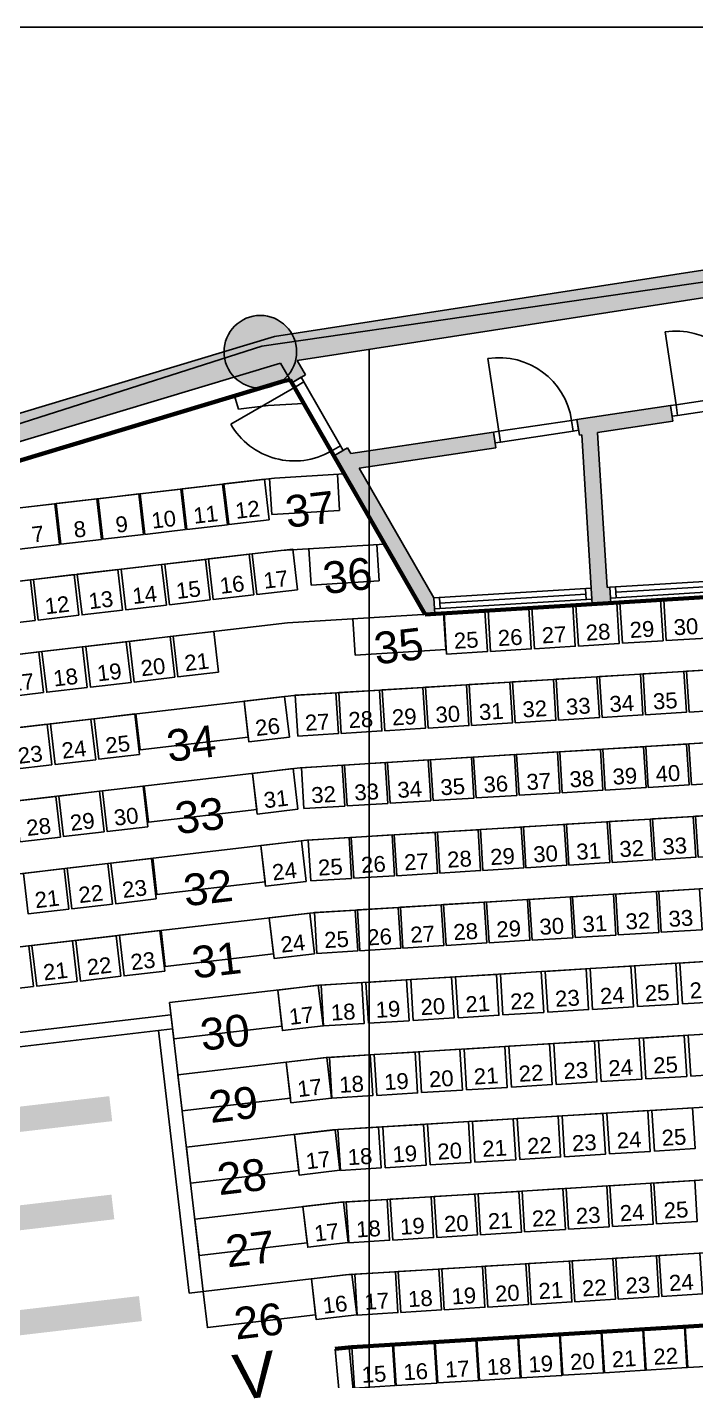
# Model space of a CAD drawing. Header units: millimetres. Extents: x -76108 to 202332, y 27411 to 140378.
# Drawn here: x 104948 to 112316, y 125479 to 140378 of the extents above; entities that cross this region are included whole.
import ezdxf
from ezdxf.enums import TextEntityAlignment as Align

# ---------------------------------------------------------------- set-up
doc = ezdxf.new("R2010")
doc.units = ezdxf.units.MM
doc.header["$LTSCALE"] = 100
doc.layers.get('0').update_dxf_attribs({"linetype": 'CONTINUOUS'})
for name, color, linetype in [('_insida yttervägg arena', 6, 'CONTINUOUS'), ('_kontur regicentral', 5, 'CONTINUOUS'), ('A-3311-EA-', 3, 'CONTINUOUS'), ('A-3311-FYLL', 1, 'CONTINUOUS'), ('A-33111---', 1, 'CONTINUOUS'), ('A-3312-EA-', 7, 'CONTINUOUS'), ('A-3312-FYLL', 7, 'CONTINUOUS'), ('A-3320-EA-', 3, 'CONTINUOUS'), ('A-3320-FYLL', 3, 'CONTINUOUS'), ('A-3651-EA-', 1, 'CONTINUOUS'), ('A-3652-EA-', 1, 'CONTINUOUS'), ('D-RADER', 252, 'CONTINUOUS'), ('D-STOLAR', 1, 'CONTINUOUS'), ('D-STOLNUMMER', 7, 'CONTINUOUS'), ('D-TRAPPA', 254, 'CONTINUOUS'), ('E-RADER', 252, 'CONTINUOUS'), ('E-RADNUMMER', 4, 'CONTINUOUS'), ('E-STOLAR', 1, 'CONTINUOUS'), ('E-STOLNUMMER', 7, 'CONTINUOUS'), ('E-TRAPPA', 254, 'CONTINUOUS'), ('G-STOLAR_TELE_2', 3, 'CONTINUOUS'), ('LINOR_HÄNG', 40, 'CONTINUOUS'), ('SEKTIONS_NR', 4, 'CONTINUOUS')]:
    doc.layers.add(name, color=color, linetype=linetype)
doc.layers.add('SEKTIONER', color=4, linetype='CONTINUOUS', lineweight=70)
doc.styles.add('ARIAL', font='arial.ttf')

# ---------------------------------------------------------------- blocks, each defined once
blk = doc.blocks.new('*U1')
at = {"layer": 'A-3652-EA-'}
for p, q in [((0, -60), (0, 60)), ((0, 60), (60, 60)), ((60, 60), (60, -60)), ((870, 60), (60, 60)), ((870, 60), (870, -60)), ((930, 60), (870, 60)), ((930, -60), (930, 60)), ((60, -60), (0, -60)), ((60, -60), (60, -870)), ((870, -60), (60, -60)), ((870, -60), (930, -60))]:
    blk.add_line(p, q, dxfattribs=at)
blk.add_arc((60, -60), 810, 270, 0, dxfattribs=at)
blk = doc.blocks.new('*U2')
at = {"layer": 'A-3652-EA-'}
for p, q in [((60, 60), (0, 60)), ((0, 60), (0, -60)), ((870, 60), (60, 60)), ((60, -60), (60, 60)), ((930, 60), (870, 60)), ((870, 60), (870, -60)), ((930, -60), (930, 60)), ((60, -60), (0, -60)), ((870, -60), (60, -60)), ((930, -60), (870, -60)), ((870, -60), (870, -870))]:
    blk.add_line(p, q, dxfattribs=at)
blk.add_arc((870, -60), 810, 180, 270, dxfattribs=at)
blk = doc.blocks.new('*U3')
at = {"layer": 'A-3652-EA-'}
for p, q in [((60, 60), (0, 60)), ((0, 60), (0, -60)), ((870, 60), (60, 60)), ((60, -60), (60, 60)), ((930, 60), (870, 60)), ((870, 60), (870, -60)), ((930, -60), (930, 60)), ((60, -60), (0, -60)), ((870, -60), (60, -60)), ((930, -60), (870, -60)), ((870, -60), (870, -870))]:
    blk.add_line(p, q, dxfattribs=at)
blk.add_arc((870, -60), 810, 180, 270, dxfattribs=at)
blk = doc.blocks.new('*U10')
at = {"layer": 'A-3651-EA-'}
for p, q in [((1735, 60), (0, 60)), ((0, 60), (0, -60)), ((62.5, -60), (62.5, 60)), ((62.5, 0), (1672.5, 0)), ((1672.5, -60), (1672.5, 60)), ((1735, -60), (1735, 60)), ((0, -60), (1735, -60))]:
    blk.add_line(p, q, dxfattribs=at)
blk = doc.blocks.new('*U11')
at = {"layer": 'A-3651-EA-'}
for p, q in [((1735, 60), (0, 60)), ((0, 60), (0, -60)), ((62.5, -60), (62.5, 60)), ((62.5, 0), (1672.5, 0)), ((1672.5, -60), (1672.5, 60)), ((1735, -60), (1735, 60)), ((0, -60), (1735, -60))]:
    blk.add_line(p, q, dxfattribs=at)
blk = doc.blocks.new('*U28')
at = {"layer": 'G-STOLAR_TELE_2'}
blk.add_circle((0, 0), 400, dxfattribs=at)

msp = doc.modelspace()

# ---------------------------------------------------------------- hatches: boundary and pattern name
at = {"layer": 'A-3311-FYLL'}
for points in [[(107924.6, 136709.4), (107739.1, 136680.8), (107863.4, 136464.8), (108015.1, 136552.1)], [(111006, 136059), (112037.3, 136213.6), (112063.2, 136040.5), (111232, 135916), (111336.7, 134212.3), (111369, 134214.3), (111379.7, 134039.6), (111171.9, 134026.9), (111058.3, 135889.9), (111031.9, 135886)], [(110086.2, 135921.2), (108513.9, 135685.6), (108479.1, 135746.1), (108327.4, 135658.8), (109331.9, 133913.9), (109440.2, 133920.5), (109429.4, 134095.2), (108607.7, 135522.7), (110112.2, 135748.1)]]:
    msp.add_hatch(color=256, dxfattribs=at).paths.add_polyline_path(points)
at = {"layer": 'A-3312-FYLL'}
msp.add_hatch(color=256, dxfattribs=at).paths.add_polyline_path([(122475.6, 138108.9), (118752.6, 138108.9), (115029.6, 138108.9), (107672.7, 136974.1), (100547, 134829), (93531.7, 131615.3), (86845.2, 127542.4), (80332, 122511.2), (76121.3, 118536.8), (76355.9, 118345.7), (80475.7, 122234.3), (87014.8, 127294.4), (93672.7, 131349.9), (100653.2, 134547.7), (107739.1, 136680.8), (107924.6, 136709.4), (115052.6, 137808.9), (118752.6, 137808.9), (122452.6, 137808.9), (129766.1, 136680.8), (136852, 134547.7), (143832.5, 131349.9), (150490.4, 127294.4), (157029.5, 122234.3), (161149.3, 118345.7), (161383.9, 118536.8), (157173.2, 122511.2), (150660, 127542.4), (143973.5, 131615.3), (136958.2, 134829), (129832.5, 136974.1)])
at = {"layer": 'A-3320-FYLL'}
msp.add_hatch(color=256, dxfattribs=at).paths.add_polyline_path([(107917.8, 136804.3, 1), (107117.8, 136804.3, 1)])

# ---------------------------------------------------------------- linework, layer by layer
at = {"color": 9}
msp.add_lwpolyline([(42980, 27411), (202332, 27411), (202332, 140378), (42980, 140378)], close=True, dxfattribs=at)
at = {"layer": '_insida yttervägg arena', "color": 9}
msp.add_lwpolyline([(74557, 113491), (77541.2, 117380.2), (76272.7, 118453.5), (80813.5, 122711.6), (86959.7, 127411.5), (93832, 131612.2), (100713.1, 134688.2), (107535.6, 136865.9), (114968.5, 137946.5), (122659.7, 137967.8), (130049.6, 136760.8), (136914.6, 134715.8), (144135, 131340.6), (150884.1, 127310.9)], dxfattribs=at)
at = {"layer": '_kontur regicentral'}
msp.add_lwpolyline([(107739.1, 136680.8), (109331.9, 133913.9), (115097.6, 134266.7), (122428.9, 134266.7), (128173.3, 133913.9), (129766.1, 136680.8)], dxfattribs=at)
at = {"layer": 'A-3311-EA-'}
for p, q in [((107863.4, 136464.8), (107739.1, 136680.8)), ((107924.6, 136709.4), (108015.1, 136552.1)), ((107863.4, 136464.8), (108015.1, 136552.1)), ((111006, 136059), (112037.3, 136213.6)), ((112063.2, 136040.5), (112037.3, 136213.6)), ((111006, 136059), (111031.9, 135886)), ((112063.2, 136040.5), (111232, 135916)), ((108513.9, 135685.6), (110086.2, 135921.2)), ((110112.2, 135748.1), (110086.2, 135921.2)), ((111058.3, 135889.9), (111031.9, 135886)), ((111162, 134201.6), (111058.3, 135889.9)), ((111232, 135916), (111336.7, 134212.3)), ((108479.1, 135746.1), (108327.4, 135658.8)), ((108479.1, 135746.1), (108513.9, 135685.6)), ((110112.2, 135748.1), (108607.7, 135522.7)), ((109331.9, 133913.9), (108327.4, 135658.8)), ((108607.7, 135522.7), (109429.4, 134095.2)), ((109440.2, 133920.5), (109429.4, 134095.2)), ((111161.2, 134201.6), (111162, 134201.6)), ((111161.2, 134201.6), (111171.9, 134026.9)), ((111336.7, 134212.3), (111369, 134214.3)), ((111379.7, 134039.6), (111369, 134214.3)), ((111379.7, 134039.6), (111171.9, 134026.9)), ((109440.2, 133920.5), (109331.9, 133913.9))]:
    msp.add_line(p, q, dxfattribs=at)
at = {"layer": 'A-33111---'}
for p, q in [((111369, 134214.3), (113100.7, 134320.7)), ((109429.4, 134095.2), (111161.2, 134201.6)), ((113111.4, 134146), (111379.7, 134039.6)), ((111171.9, 134026.9), (109440.2, 133920.5))]:
    msp.add_line(p, q, dxfattribs=at)
at = {"layer": 'A-3312-EA-'}
for p, q in [((107672.7, 136974.1), (115029.6, 138108.9)), ((115052.6, 137808.9), (107924.6, 136709.4)), ((100547, 134829), (107672.7, 136974.1)), ((107739.1, 136680.8), (100653.2, 134547.7))]:
    msp.add_line(p, q, dxfattribs=at)
at = {"layer": 'D-RADER'}
for p, q in [((108526.1, 125849.3), (115321.8, 126266.7)), ((108496.2, 125845.8), (108526.1, 125849.3))]:
    msp.add_line(p, q, dxfattribs=at)
at = {"layer": 'D-STOLAR'}
for points in [[(111308.5, 125569.3), (111757.6, 125596.9), (111730.1, 126046.1), (111280.9, 126018.5)], [(111767.6, 125597.5), (112216.8, 125625.1), (112189.2, 126074.3), (111740, 126046.7)], [(112226.8, 125625.7), (112675.9, 125653.3), (112648.3, 126102.5), (112199.2, 126074.9)], [(109012.8, 125428.3), (109462, 125455.9), (109434.4, 125905.1), (108985.2, 125877.5)], [(109472, 125456.5), (109921.1, 125484.1), (109893.5, 125933.3), (109444.4, 125905.7)], [(109931.1, 125484.7), (110380.2, 125512.3), (110352.7, 125961.5), (109903.5, 125933.9)], [(110390.2, 125512.9), (110839.4, 125540.5), (110811.8, 125989.7), (110362.6, 125962.1)], [(110849.4, 125541.1), (111298.5, 125568.7), (111270.9, 126017.9), (110821.8, 125990.3)], [(108553.7, 125400.1), (109002.8, 125427.7), (108975.2, 125876.9), (108526.1, 125849.3)]]:
    msp.add_lwpolyline(points, close=True, dxfattribs=at)
at = {"layer": 'D-TRAPPA'}
for p, q in [((108342.2, 125827.8), (108496.2, 125845.8)), ((108342.2, 125827.8), (108402.2, 125185.5)), ((108496.2, 125845.8), (108570.7, 125049.1))]:
    msp.add_line(p, q, dxfattribs=at)
at = {"layer": 'E-RADER'}
for p, q in [((107783.4, 136485.2), (100724, 134360.1)), ((107846.1, 136494.9), (107783.4, 136485.2)), ((109331.9, 133913.9), (107846.1, 136494.9)), ((107278.1, 136174.2), (107234.3, 136319.9)), ((107278.1, 136174.2), (107603.5, 136212.2)), ((107603.5, 136212.2), (107995, 136236.3)), ((107674.5, 135415.1), (108440.6, 135462.1)), ((103021.1, 134871.7), (107674.5, 135415.1)), ((107745.5, 134617.9), (108886.3, 134688)), ((100759.2, 133802.2), (107745.5, 134617.9)), ((107816.4, 133820.8), (115076.3, 134266.7)), ((100871.4, 133009.9), (107816.4, 133820.8)), ((107887.4, 133023.6), (115100.9, 133466.7)), ((100983.7, 132217.5), (107887.4, 133023.6)), ((107958.4, 132226.5), (115125.4, 132666.7)), ((101096, 131425.2), (107958.4, 132226.5)), ((108029.3, 131429.3), (115150, 131866.7)), ((101208.3, 130632.9), (108029.3, 131429.3)), ((108100.3, 130632.2), (115174.5, 131066.7)), ((101320.6, 129840.6), (108100.3, 130632.2)), ((108171.3, 129835), (115199.1, 130266.7)), ((106517.7, 129642), (108171.3, 129835)), ((108242.2, 129037.9), (115223.6, 129466.7)), ((106610.4, 128847.4), (108242.2, 129037.9)), ((108313.2, 128240.7), (115248.1, 128666.7)), ((106703.2, 128052.8), (108313.2, 128240.7)), ((108384.2, 127443.6), (115272.7, 127866.7)), ((106796, 127258.2), (108384.2, 127443.6)), ((108455.1, 126646.5), (115297.2, 127066.7)), ((106888.8, 126463.6), (108455.1, 126646.5))]:
    msp.add_line(p, q, dxfattribs=at)
at = {"layer": 'E-STOLAR'}
for points in [[(106692.8, 134847.4), (106245.8, 134795.2), (106193.6, 135242.2), (106640.6, 135294.4)], [(107154.6, 134901.3), (106707.7, 134849.1), (106655.5, 135296.1), (107102.5, 135348.3)], [(107616.5, 134955.3), (107169.5, 134903.1), (107117.4, 135350), (107564.3, 135402.2)], [(105307.2, 134685.6), (104860.2, 134633.4), (104808, 135080.4), (105255, 135132.6)], [(105769.1, 134739.5), (105322.1, 134687.4), (105269.9, 135134.3), (105716.9, 135186.5)], [(106230.9, 134793.5), (105784, 134741.3), (105731.8, 135188.2), (106178.7, 135240.4)], [(107446.1, 134129.9), (106999.1, 134077.7), (106946.9, 134524.7), (107393.9, 134576.9)], [(107927.8, 134186.2), (107480.8, 134134), (107428.7, 134580.9), (107875.6, 134633.1)], [(106000.9, 133961.2), (105553.9, 133909), (105501.7, 134356), (105948.7, 134408.1)], [(106482.6, 134017.4), (106035.7, 133965.2), (105983.5, 134412.2), (106430.4, 134464.4)], [(106964.4, 134073.7), (106517.4, 134021.5), (106465.2, 134468.4), (106912.2, 134520.6)], [(105037.4, 133848.7), (104590.5, 133796.5), (104538.3, 134243.5), (104985.3, 134295.6)], [(105519.2, 133904.9), (105072.2, 133852.7), (105020, 134299.7), (105467, 134351.9)], [(111990.1, 133626.3), (112439.3, 133653.9), (112411.7, 134103), (111962.5, 134075.5)], [(109569.7, 133477.6), (110018.8, 133505.2), (109991.2, 133954.4), (109542.1, 133926.8)], [(110053.8, 133507.4), (110502.9, 133534.9), (110475.3, 133984.1), (110026.2, 133956.5)], [(110537.8, 133537.1), (110987, 133564.7), (110959.4, 134013.8), (110510.3, 133986.2)], [(111021.9, 133566.8), (111471.1, 133594.4), (111443.5, 134043.6), (110994.3, 134016)], [(111506, 133596.6), (111955.2, 133624.2), (111927.6, 134073.3), (111478.4, 134045.7)], [(106575.4, 133222.8), (106128.4, 133170.6), (106076.3, 133617.6), (106523.2, 133669.8)], [(107057.1, 133279.1), (106610.2, 133226.9), (106558, 133673.8), (107004.9, 133726)], [(105130.2, 133054.1), (104683.3, 133001.9), (104631.1, 133448.9), (105078, 133501)], [(105612, 133110.3), (105165, 133058.1), (105112.8, 133505.1), (105559.8, 133557.3)], [(106093.7, 133166.6), (105646.7, 133114.4), (105594.5, 133561.3), (106041.5, 133613.5)], [(110324.8, 132722.1), (110773.9, 132749.7), (110746.3, 133198.8), (110297.2, 133171.3)], [(110803.9, 132751.5), (111253, 132779.1), (111225.4, 133228.3), (110776.3, 133200.7)], [(111282.9, 132781), (111732.1, 132808.5), (111704.5, 133257.7), (111255.4, 133230.1)], [(111762, 132810.4), (112211.2, 132838), (112183.6, 133287.1), (111734.5, 133259.5)], [(112241.1, 132839.8), (112690.3, 132867.4), (112662.7, 133316.5), (112213.6, 133289)], [(107929.3, 132575), (108378.4, 132602.6), (108350.8, 133051.7), (107901.7, 133024.1)], [(108408.4, 132604.4), (108857.5, 132632), (108829.9, 133081.1), (108380.8, 133053.6)], [(108887.5, 132633.8), (109336.6, 132661.4), (109309, 133110.6), (108859.9, 133083)], [(109366.6, 132663.3), (109815.7, 132690.8), (109788.1, 133140), (109339, 133112.4)], [(109845.7, 132692.7), (110294.8, 132720.3), (110267.2, 133169.4), (109818.1, 133141.8)], [(107837.6, 132564.8), (107390.6, 132512.6), (107338.4, 132959.5), (107785.4, 133011.7)], [(105704.7, 132315.7), (105257.8, 132263.5), (105205.6, 132710.5), (105652.5, 132762.7)], [(106186.5, 132372), (105739.5, 132319.8), (105687.3, 132766.7), (106134.3, 132818.9)], [(105223, 132259.5), (104776, 132207.3), (104723.9, 132654.3), (105170.8, 132706.4)], [(111317.3, 131981.9), (111766.4, 132009.5), (111738.8, 132458.7), (111289.7, 132431.1)], [(111791.4, 132011.1), (112240.5, 132038.7), (112212.9, 132487.8), (111763.8, 132460.2)], [(112265.5, 132040.2), (112714.6, 132067.8), (112687, 132516.9), (112237.9, 132489.3)], [(108946.7, 131836.3), (109395.9, 131863.9), (109368.3, 132313.1), (108919.1, 132285.5)], [(109420.8, 131865.5), (109870, 131893.1), (109842.4, 132342.2), (109393.2, 132314.6)], [(109894.9, 131894.6), (110344.1, 131922.2), (110316.5, 132371.3), (109867.3, 132343.7)], [(110369, 131923.7), (110818.2, 131951.3), (110790.6, 132400.4), (110341.5, 132372.9)], [(110843.1, 131952.8), (111292.3, 131980.4), (111264.7, 132429.6), (110815.6, 132402)], [(107930.4, 131770.2), (107483.4, 131718), (107431.2, 132164.9), (107878.2, 132217.1)], [(107998.5, 131778.1), (108447.7, 131805.7), (108420.1, 132254.9), (107970.9, 132227.3)], [(108472.6, 131807.2), (108921.8, 131834.8), (108894.2, 132284), (108445, 132256.4)], [(106279.2, 131577.4), (105832.3, 131525.2), (105780.1, 131972.1), (106227.1, 132024.3)], [(105315.8, 131464.9), (104868.8, 131412.7), (104816.6, 131859.6), (105263.6, 131911.8)], [(105797.5, 131521.1), (105350.6, 131468.9), (105298.4, 131915.9), (105745.3, 131968.1)], [(112340, 131243.3), (112789.2, 131270.8), (112761.6, 131720), (112312.5, 131692.4)], [(109969.5, 131097.7), (110418.7, 131125.2), (110391.1, 131574.4), (109941.9, 131546.8)], [(110443.6, 131126.8), (110892.8, 131154.4), (110865.2, 131603.5), (110416, 131575.9)], [(110917.7, 131155.9), (111366.9, 131183.5), (111339.3, 131632.6), (110890.1, 131605.1)], [(111391.8, 131185), (111841, 131212.6), (111813.4, 131661.8), (111364.2, 131634.2)], [(111865.9, 131214.1), (112315.1, 131241.7), (112287.5, 131690.9), (111838.4, 131663.3)], [(108023.1, 130975.6), (107576.2, 130923.4), (107524, 131370.3), (107971, 131422.5)], [(108073.1, 130981.2), (108522.2, 131008.8), (108494.7, 131457.9), (108045.5, 131430.3)], [(108547.2, 131010.3), (108996.3, 131037.9), (108968.8, 131487), (108519.6, 131459.5)], [(109021.3, 131039.4), (109470.5, 131067), (109442.9, 131516.2), (108993.7, 131488.6)], [(109495.4, 131068.5), (109944.6, 131096.1), (109917, 131545.3), (109467.8, 131517.7)], [(105408.6, 130670.3), (104961.6, 130618.1), (104909.4, 131065), (105356.4, 131117.2)], [(105890.3, 130726.5), (105443.3, 130674.3), (105391.1, 131121.3), (105838.1, 131173.5)], [(106372, 130782.8), (105925.1, 130730.6), (105872.9, 131177.5), (106319.8, 131229.7)], [(110985.7, 130358.6), (111434.9, 130386.2), (111407.3, 130835.3), (110958.1, 130807.7)], [(111459.8, 130387.7), (111909, 130415.3), (111881.4, 130864.4), (111432.3, 130836.8)], [(111933.9, 130416.8), (112383.1, 130444.4), (112355.5, 130893.5), (111906.4, 130866)], [(108615.2, 130213), (109064.4, 130240.6), (109036.8, 130689.7), (108587.6, 130662.1)], [(109089.3, 130242.1), (109538.5, 130269.7), (109510.9, 130718.8), (109061.7, 130691.2)], [(109563.4, 130271.2), (110012.6, 130298.8), (109985, 130748), (109535.8, 130720.4)], [(110037.5, 130300.3), (110486.7, 130327.9), (110459.1, 130777.1), (110009.9, 130749.5)], [(110511.6, 130329.4), (110960.8, 130357), (110933.2, 130806.2), (110484, 130778.6)], [(108115.9, 130181), (107669, 130128.8), (107616.8, 130575.7), (108063.7, 130627.9)], [(108141.1, 130183.9), (108590.2, 130211.4), (108562.7, 130660.6), (108113.5, 130633)], [(105983.1, 129931.9), (105536.1, 129879.7), (105483.9, 130326.7), (105930.9, 130378.9)], [(106464.8, 129988.2), (106017.8, 129936), (105965.7, 130382.9), (106412.6, 130435.1)], [(105019.6, 129819.4), (104572.7, 129767.2), (104520.5, 130214.2), (104967.4, 130266.4)], [(105501.4, 129875.7), (105054.4, 129823.5), (105002.2, 130270.4), (105449.2, 130322.6)], [(111672.4, 129598), (112121.6, 129625.6), (112094, 130074.8), (111644.9, 130047.2)], [(112166.5, 129628.4), (112615.7, 129656), (112588.1, 130105.1), (112138.9, 130077.5)], [(109202.1, 129446.3), (109651.3, 129473.9), (109623.7, 129923), (109174.5, 129895.5)], [(109696.2, 129476.7), (110145.3, 129504.2), (110117.7, 129953.4), (109668.6, 129925.8)], [(110190.2, 129507), (110639.4, 129534.6), (110611.8, 129983.7), (110162.7, 129956.1)], [(110684.3, 129537.3), (111133.5, 129564.9), (111105.9, 130014.1), (110656.7, 129986.5)], [(111178.4, 129567.7), (111627.5, 129595.3), (111599.9, 130044.4), (111150.8, 130016.8)], [(108208.7, 129386.4), (107761.7, 129334.2), (107709.6, 129781.1), (108156.5, 129833.3)], [(108214, 129385.6), (108663.1, 129413.2), (108635.5, 129862.4), (108186.4, 129834.8)], [(108708, 129416), (109157.2, 129443.5), (109129.6, 129892.7), (108680.4, 129865.1)], [(110283, 128712.4), (110732.2, 128740), (110704.6, 129189.1), (110255.4, 129161.5)], [(110777.1, 128742.7), (111226.2, 128770.3), (111198.7, 129219.5), (110749.5, 129191.9)], [(111271.2, 128773.1), (111720.3, 128800.7), (111692.7, 129249.8), (111243.6, 129222.2)], [(111765.2, 128803.4), (112214.4, 128831), (112186.8, 129280.2), (111737.6, 129252.6)], [(112259.3, 128833.8), (112708.5, 128861.4), (112680.9, 129310.5), (112231.7, 129282.9)], [(108301.5, 128591.8), (107854.5, 128539.6), (107802.3, 128986.5), (108249.3, 129038.7)], [(108306.7, 128591), (108755.9, 128618.6), (108728.3, 129067.8), (108279.2, 129040.2)], [(108800.8, 128621.4), (109250, 128648.9), (109222.4, 129098.1), (108773.2, 129070.5)], [(109294.9, 128651.7), (109744, 128679.3), (109716.5, 129128.4), (109267.3, 129100.9)], [(109789, 128682), (110238.1, 128709.6), (110210.5, 129158.8), (109761.4, 129131.2)], [(111364, 127977.3), (111813.2, 128004.9), (111785.6, 128454), (111336.4, 128426.4)], [(111858.1, 128007.6), (112307.2, 128035.2), (112279.7, 128484.4), (111830.5, 128456.8)], [(108893.7, 127825.6), (109342.8, 127853.1), (109315.2, 128302.3), (108866.1, 128274.7)], [(109387.7, 127855.9), (109836.9, 127883.5), (109809.3, 128332.6), (109360.2, 128305.1)], [(109881.8, 127886.2), (110331, 127913.8), (110303.4, 128363), (109854.2, 128335.4)], [(110375.9, 127916.6), (110825, 127944.2), (110797.4, 128393.3), (110348.3, 128365.7)], [(110869.9, 127946.9), (111319.1, 127974.5), (111291.5, 128423.7), (110842.4, 128396.1)], [(108394.3, 127797.2), (107947.3, 127745), (107895.1, 128191.9), (108342.1, 128244.1)], [(108399.6, 127795.2), (108848.8, 127822.8), (108821.2, 128271.9), (108372, 128244.4)], [(111881.1, 127207.5), (112330.2, 127235.1), (112302.6, 127684.3), (111853.5, 127656.7)], [(109460.6, 127058.9), (109909.8, 127086.5), (109882.2, 127535.6), (109433, 127508)], [(109944.7, 127088.6), (110393.9, 127116.2), (110366.3, 127565.3), (109917.1, 127537.8)], [(110428.8, 127118.3), (110878, 127145.9), (110850.4, 127595.1), (110401.2, 127567.5)], [(110912.9, 127148.1), (111362.1, 127175.7), (111334.5, 127624.8), (110885.3, 127597.2)], [(111397, 127177.8), (111846.1, 127205.4), (111818.6, 127654.5), (111369.4, 127627)], [(108487.1, 127002.6), (108040.1, 126950.4), (107987.9, 127397.3), (108434.9, 127449.5)], [(108492.5, 126999.4), (108941.6, 127027), (108914, 127476.1), (108464.9, 127448.6)], [(108976.5, 127029.1), (109425.7, 127056.7), (109398.1, 127505.9), (108949, 127478.3)], [(110501.5, 126321.3), (110950.7, 126348.9), (110923.1, 126798), (110473.9, 126770.4)], [(110980.6, 126350.7), (111429.8, 126378.3), (111402.2, 126827.5), (110953, 126799.9)], [(111459.7, 126380.1), (111908.9, 126407.7), (111881.3, 126856.9), (111432.1, 126829.3)], [(111938.8, 126409.6), (112388, 126437.2), (112360.4, 126886.3), (111911.2, 126858.7)], [(108579.8, 126208), (108132.9, 126155.8), (108080.7, 126602.7), (108527.6, 126654.9)], [(108585.1, 126203.6), (109034.3, 126231.2), (109006.7, 126680.3), (108557.6, 126652.7)], [(109064.2, 126233), (109513.4, 126260.6), (109485.8, 126709.8), (109036.7, 126682.2)], [(109543.3, 126262.4), (109992.5, 126290), (109964.9, 126739.2), (109515.8, 126711.6)], [(110022.4, 126291.9), (110471.6, 126319.5), (110444, 126768.6), (109994.9, 126741)]]:
    msp.add_lwpolyline(points, close=True, dxfattribs=at)
at = {"layer": 'E-TRAPPA'}
for p, q in [((108391.4, 135058.4), (108366.9, 135457.6)), ((107642.9, 135012.4), (107618.3, 135411.6)), ((107642.9, 135012.4), (108391.4, 135058.4)), ((108076.8, 134237.5), (108052.3, 134636.8)), ((108825.4, 134283.5), (108800.9, 134682.8)), ((108076.8, 134237.5), (108825.4, 134283.5)), ((108562.7, 133465.9), (108538.2, 133865.1)), ((109560.8, 133527.2), (109536.3, 133926.4)), ((108562.7, 133465.9), (109560.8, 133527.2)), ((106517.7, 129642), (106888.8, 126463.6)), ((103171.6, 129114.2), (106533.4, 129506.7)), ((103189.6, 128960.2), (106551.4, 129352.7)), ((106397.5, 129334.8), (106734.8, 126445.6)), ((106888.8, 126463.6), (106734.8, 126445.6))]:
    msp.add_line(p, q, dxfattribs=at)
for points in [[(106146.5, 132820.4), (106192.9, 132423.1), (107384.8, 132562.2), (107338.4, 132959.5)], [(106239.3, 132025.8), (106285.7, 131628.5), (107477.6, 131767.6), (107431.2, 132164.9)], [(106332.1, 131231.2), (106378.5, 130833.9), (107570.4, 130973), (107524, 131370.3)], [(106424.9, 130436.6), (106471.3, 130039.3), (107663.2, 130178.4), (107616.8, 130575.7)], [(106517.7, 129642), (106564, 129244.7), (107755.9, 129383.8), (107709.6, 129781.1)], [(106610.4, 128847.4), (106656.8, 128450.1), (107848.7, 128589.2), (107802.3, 128986.5)], [(106703.2, 128052.8), (106749.6, 127655.5), (107941.5, 127794.6), (107895.1, 128191.9)], [(106796, 127258.2), (106842.4, 126860.9), (108034.3, 127000), (107987.9, 127397.3)], [(106888.8, 126463.6), (106935.2, 126066.3), (108127.1, 126205.4), (108080.7, 126602.7)]]:
    msp.add_lwpolyline(points, dxfattribs=at)
at = {"layer": 'LINOR_HÄNG'}
msp.add_line((108715.1, 136831.3), (108715.1, 31368.7), dxfattribs=at)
at = {"layer": 'SEKTIONER'}
for p, q in [((107846.1, 136494.9), (109331.9, 133913.9)), ((109331.9, 133913.9), (115076.3, 134266.7)), ((115321.8, 126266.7), (108526.1, 125849.3)), ((108526.1, 125849.3), (108341.8, 125832.1))]:
    msp.add_line(p, q, dxfattribs=at)
msp.add_lwpolyline([(76512.3, 118218.3), (80571.6, 122049.8), (87127.9, 127129.1), (93766.7, 131173), (100724, 134360.1), (107783.4, 136485.2), (107846.1, 136494.9)], dxfattribs=at)

# ---------------------------------------------------------------- block references
at = {"layer": 'A-3320-EA-'}
msp.add_blockref('*U28', (107517.8, 136804.3), dxfattribs=at)
at = {"layer": 'A-3651-EA-'}
for name, p, rotation in [('*U11', (111372.6, 134154.4), 3.514634858485068), ('*U10', (109433.1, 134035.3), 3.514634858485119)]:
    msp.add_blockref(name, p, dxfattribs=dict(at, rotation=rotation))
at = {"layer": 'A-3652-EA-'}
for name, p, rotation in [('*U3', (112965.9, 136292.1), 188.5224174146412), ('*U2', (111014.9, 135999.7), 188.5224174146412), ('*U1', (107915.4, 136494.7), 299.9271606035387)]:
    msp.add_blockref(name, p, dxfattribs=dict(at, rotation=rotation))

# ---------------------------------------------------------------- texts
at = {"layer": 'D-STOLNUMMER', "style": 'ARIAL'}
for s, p in [('19', (110614.8, 125526.7)), ('20', (111073.9, 125554.9)), ('21', (111533.1, 125583.1)), ('22', (111992.2, 125611.3)), ('15', (108778.3, 125413.9)), ('16', (109237.4, 125442.1)), ('17', (109696.5, 125470.3)), ('18', (110155.7, 125498.5))]:
    msp.add_text(s, height=175, rotation=3.51463, dxfattribs=at).set_placement(p, align=Align.BOTTOM_CENTER)
at = {"layer": 'E-RADNUMMER', "style": 'ARIAL'}
for s, p in [('37', (107813.5, 134866.5)), ('36', (108227.6, 134136.1)), ('35', (108791.6, 133362.9)), ('34', (106506.9, 132290)), ('33', (106599.7, 131495.4)), ('32', (106692.5, 130700.8)), ('31', (106785.3, 129906.2)), ('30', (106878, 129111.6)), ('29', (106970.8, 128317)), ('28', (107063.6, 127522.4)), ('27', (107156.4, 126727.8)), ('26', (107249.2, 125933.2))]:
    msp.add_text(s, height=350, rotation=6.65999, dxfattribs=at).set_placement(p)
at = {"layer": 'E-STOLNUMMER', "style": 'ARIAL'}
for s, rotation, p in [('12', 6.65999, (107393, 134929.2)), ('9', 6.65999, (106007.4, 134767.4)), ('10', 6.65999, (106469.3, 134821.3)), ('11', 6.65999, (106931.2, 134875.2)), ('7', 6.65999, (105083.7, 134659.5)), ('8', 6.65999, (105545.6, 134713.4)), ('17', 6.65999, (107704.3, 134160.1)), ('15', 6.65999, (106740.9, 134047.6)), ('16', 6.65999, (107222.6, 134103.8)), ('12', 6.65999, (105295.7, 133878.8)), ('13', 6.65999, (105777.4, 133935.1)), ('14', 6.65999, (106259.1, 133991.3)), ('28', 3.51463, (111246.5, 133580.6)), ('29', 3.51463, (111730.6, 133610.4)), ('30', 3.51463, (112214.7, 133640.1)), ('25', 3.51463, (109794.2, 133491.4)), ('26', 3.51463, (110278.3, 133521.2)), ('27', 3.51463, (110762.4, 133550.9)), ('19', 6.65999, (105870.2, 133140.5)), ('20', 6.65999, (106351.9, 133196.7)), ('21', 6.65999, (106833.7, 133253)), ('17', 6.65999, (104906.7, 133028)), ('18', 6.65999, (105388.5, 133084.2)), ('35', 3.51463, (111986.6, 132824.2)), ('30', 3.51463, (109591.1, 132677)), ('31', 3.51463, (110070.2, 132706.5)), ('32', 3.51463, (110549.3, 132735.9)), ('33', 3.51463, (111028.4, 132765.3)), ('34', 3.51463, (111507.5, 132794.7)), ('26', 6.65999, (107614.1, 132538.7)), ('27', 3.51463, (108153.8, 132588.8)), ('28', 3.51463, (108632.9, 132618.2)), ('29', 3.51463, (109112, 132647.6)), ('23', 6.65999, (104999.5, 132233.4)), ('24', 6.65999, (105481.3, 132289.6)), ('25', 6.65999, (105963, 132345.9)), ('37', 3.51463, (110593.6, 131937.5)), ('38', 3.51463, (111067.7, 131966.6)), ('39', 3.51463, (111541.8, 131995.7)), ('40', 3.51463, (112015.9, 132024.9)), ('32', 3.51463, (108223.1, 131791.9)), ('33', 3.51463, (108697.2, 131821)), ('34', 3.51463, (109171.3, 131850.1)), ('35', 3.51463, (109645.4, 131879.3)), ('36', 3.51463, (110119.5, 131908.4)), ('31', 6.65999, (107706.9, 131744.1)), ('29', 6.65999, (105574, 131495)), ('30', 6.65999, (106055.8, 131551.3)), ('28', 6.65999, (105092.3, 131438.8)), ('32', 3.51463, (111616.4, 131198.8)), ('33', 3.51463, (112090.5, 131227.9)), ('26', 3.51463, (108771.8, 131024.1)), ('27', 3.51463, (109245.9, 131053.2)), ('28', 3.51463, (109720, 131082.3)), ('29', 3.51463, (110194.1, 131111.5)), ('30', 3.51463, (110668.2, 131140.6)), ('31', 3.51463, (111142.3, 131169.7)), ('24', 6.65999, (107799.7, 130949.5)), ('25', 3.51463, (108297.7, 130995)), ('23', 6.65999, (106148.5, 130756.7)), ('21', 6.65999, (105185.1, 130644.2)), ('22', 6.65999, (105666.8, 130700.4)), ('33', 3.51463, (112158.5, 130430.6)), ('28', 3.51463, (109788, 130285)), ('29', 3.51463, (110262.1, 130314.1)), ('30', 3.51463, (110736.2, 130343.2)), ('31', 3.51463, (111210.3, 130372.4)), ('32', 3.51463, (111684.4, 130401.5)), ('24', 6.65999, (107892.4, 130154.9)), ('25', 3.51463, (108365.7, 130197.6)), ('26', 3.51463, (108839.8, 130226.8)), ('27', 3.51463, (109313.9, 130255.9)), ('21', 6.65999, (105277.9, 129849.6)), ('22', 6.65999, (105759.6, 129905.8)), ('23', 6.65999, (106241.3, 129962.1)), ('23', 3.51463, (110908.9, 129551.1)), ('24', 3.51463, (111403, 129581.5)), ('25', 3.51463, (111897, 129611.8)), ('26', 3.51463, (112391.1, 129642.2)), ('18', 3.51463, (108438.5, 129399.4)), ('19', 3.51463, (108932.6, 129429.8)), ('20', 3.51463, (109426.7, 129460.1)), ('21', 3.51463, (109920.7, 129490.4)), ('22', 3.51463, (110414.8, 129520.8)), ('17', 6.65999, (107985.2, 129360.3)), ('25', 3.51463, (111989.8, 128817.2)), ('20', 3.51463, (109519.5, 128665.5)), ('21', 3.51463, (110013.5, 128695.8)), ('22', 3.51463, (110507.6, 128726.2)), ('23', 3.51463, (111001.7, 128756.5)), ('24', 3.51463, (111495.7, 128786.9)), ('17', 6.65999, (108078, 128565.7)), ('18', 3.51463, (108531.3, 128604.8)), ('19', 3.51463, (109025.4, 128635.2)), ('21', 3.51463, (110106.4, 127900)), ('22', 3.51463, (110600.5, 127930.4)), ('23', 3.51463, (111094.5, 127960.7)), ('24', 3.51463, (111588.6, 127991.1)), ('25', 3.51463, (112082.7, 128021.4)), ('17', 6.65999, (108170.8, 127771.1)), ('18', 3.51463, (108624.2, 127809)), ('19', 3.51463, (109118.2, 127839.3)), ('20', 3.51463, (109612.3, 127869.7)), ('23', 3.51463, (111137.5, 127161.9)), ('24', 3.51463, (111621.6, 127191.6)), ('25', 3.51463, (112105.6, 127221.3)), ('18', 3.51463, (108717, 127013.2)), ('19', 3.51463, (109201.1, 127042.9)), ('20', 3.51463, (109685.2, 127072.7)), ('21', 3.51463, (110169.3, 127102.4)), ('22', 3.51463, (110653.4, 127132.1)), ('17', 6.65999, (108263.6, 126976.5)), ('24', 3.51463, (112163.4, 126423.4)), ('19', 3.51463, (109767.9, 126276.2)), ('20', 3.51463, (110247, 126305.7)), ('21', 3.51463, (110726.1, 126335.1)), ('22', 3.51463, (111205.2, 126364.5)), ('23', 3.51463, (111684.3, 126393.9)), ('16', 6.65999, (108356.4, 126181.9)), ('17', 3.51463, (108809.7, 126217.4)), ('18', 3.51463, (109288.8, 126246.8))]:
    msp.add_text(s, height=175, rotation=rotation, dxfattribs=at).set_placement(p, align=Align.BOTTOM_CENTER)
at = {"layer": 'SEKTIONS_NR', "style": 'ARIAL'}
for s, height, p in [('E', 2500, (104049.3, 125885.1)), ('V', 500, (107252.1, 125265.4))]:
    msp.add_text(s, height=height, rotation=6.66, dxfattribs=at).set_placement(p)

doc.saveas('drawing.dxf')
